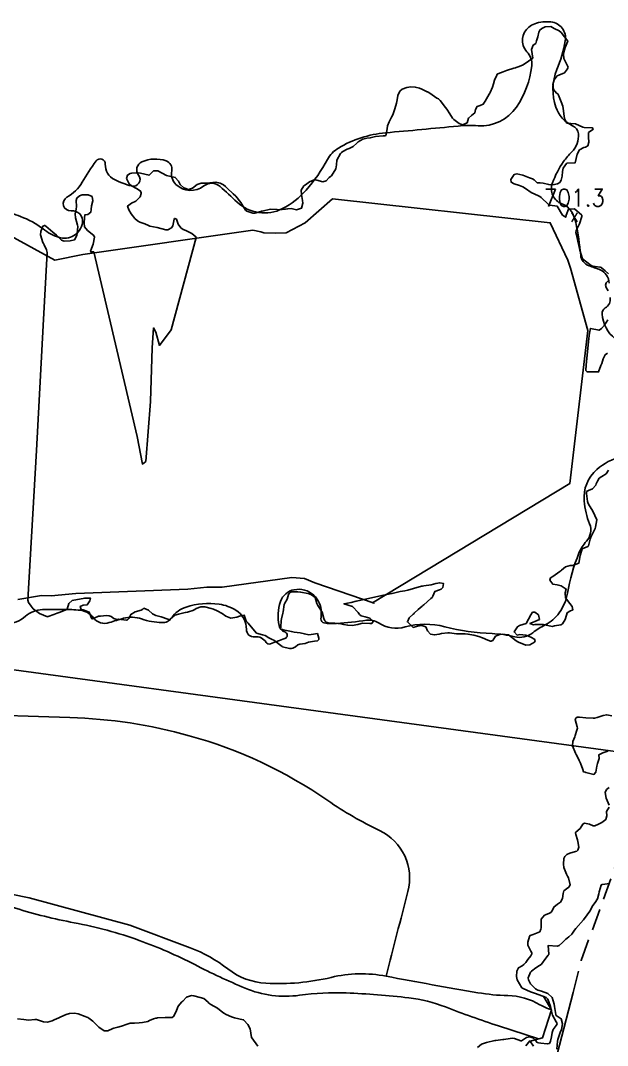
# Model space of a CAD drawing. Header units: metres. Extents: x 298520 to 308411, y 7433745 to 7450750.
# Drawn here: x 304964.2 to 305099.4, y 7437936.9 to 7438172.6 of the extents above; entities that cross this region are included whole.
import ezdxf
from ezdxf.enums import TextEntityAlignment as Align

# ---------------------------------------------------------------- set-up
doc = ezdxf.new("R2010")
doc.units = ezdxf.units.M
doc.header["$LTSCALE"] = 10
doc.linetypes.add('CONTINUO', pattern=[0])
doc.linetypes.add('DASHED', pattern=[0.75, 0.5, -0.25])
for name, color, linetype in [('Area', 45, 'Continuous'), ('Curvas de Nivel 1m', 11, 'Continuous'), ('Hidrografia', 140, 'Continuous'), ('Pontes e viadutos', 190, 'Continuous'), ('Pontos Cotados', 45, 'Continuous'), ('TEXTO', 45, 'Continuous'), ('Vias Primárias', 230, 'Continuous'), ('Vias Secundárias', 230, 'DASHED')]:
    doc.layers.add(name, color=color, linetype=linetype)
doc.styles.add('Style-STANDARD', font='STANDARD.shx')

# ---------------------------------------------------------------- blocks, each defined once
blk = doc.blocks.new('ELVTXT_67')
at = {"layer": 'Pontos Cotados', "linetype": 'Continuous', "style": 'Style-STANDARD'}
for s, height, p in [('701.3', 4, (0, 4)), ('x', 3, (0, 0))]:
    blk.add_text(s, height=height, dxfattribs=at).set_placement(p, align=Align.MIDDLE_CENTER)

msp = doc.modelspace()

# ---------------------------------------------------------------- linework, layer by layer
at = {"layer": 'Area'}
msp.add_polyline3d([(304963.62, 7438039.41, 702.29), (304969.1, 7438040.36, 702.72), (304971.27, 7438040.29, 702.77), (304976.97, 7438040.85, 702.37), (305002.77, 7438041.83, 702.13), (305007.17, 7438042.31, 702.58), (305010.65, 7438042.28, 702.05), (305026.71, 7438044.52, 702.36), (305029.62, 7438044.27, 702.49), (305031.97, 7438043.3, 703.11), (305045.64, 7438038.59, 702.09), (305045.27, 7438038.68, 702.46), (305090.68, 7438066.09, 702.14), (305094.82, 7438101.3, 702.21), (305090.86, 7438115.61, 702.85), (305090.24, 7438117.49, 702.55), (305086.18, 7438126.08, 702.05), (305036.06, 7438131.62, 701.98), (305029.78, 7438126.06, 702.16), (305025.39, 7438123.73, 702.08), (305022.85, 7438123.7, 702.16), (305020.25, 7438123.8, 702.07), (305019.54, 7438124.01, 702.2), (305017.72, 7438124.4, 702.18), (304978.6, 7438118.77, 702.28), (304972.16, 7438117.5, 702.09), (304961.12, 7438123.52, 702.53)], dxfattribs=at)
at = {"layer": 'Curvas de Nivel 1m', "flags": 128}
for points, elevation in [([(305099.6, 7438114.37), (305098.85, 7438114.99), (305097.91, 7438115.76), (305097.7, 7438115.84), (305097.61, 7438115.86), (305095.95, 7438116.1), (305095.62, 7438116.25), (305093.63, 7438117.8), (305093.02, 7438119.81), (305092.75, 7438120.89), (305092.56, 7438121.82), (305092.23, 7438123.3), (305092.08, 7438123.82), (305092.16, 7438124.27), (305092.88, 7438125.81), (305093.48, 7438127.53), (305093.42, 7438127.8), (305091.77, 7438129.26), (305090.4, 7438129.22), (305089.88, 7438127.85), (305089.87, 7438127.73), (305089.75, 7438127.35), (305089, 7438127.86), (305087.78, 7438129.87), (305086.05, 7438130.16), (305085.79, 7438130.28), (305084.1, 7438131.92), (305083.81, 7438132.1), (305083.47, 7438132.26), (305081.82, 7438133.01), (305080.45, 7438133.96), (305079.84, 7438134.36), (305079.14, 7438134.68), (305077.84, 7438135.07), (305077.22, 7438135.38), (305077.08, 7438136), (305077.86, 7438137.18), (305078.5, 7438137.35), (305079.86, 7438137.01), (305081.37, 7438136.45), (305081.86, 7438136.27), (305082.09, 7438136.18), (305082.46, 7438135.94), (305083.19, 7438135.27), (305083.85, 7438135.29), (305084.54, 7438135.22), (305085.84, 7438134.85), (305086.78, 7438134.82), (305087.84, 7438135.04), (305088.37, 7438135.34), (305088.7, 7438135.86), (305088.93, 7438136.79), (305089.01, 7438137.86), (305089.13, 7438138.61), (305089.9, 7438139.71), (305090, 7438139.75), (305091.9, 7438139.83), (305092.36, 7438141.82), (305092.9, 7438142.85), (305093.95, 7438143.39), (305094.28, 7438143.46), (305094.84, 7438143.79), (305095.1, 7438144.65), (305094.98, 7438145.79), (305094.96, 7438146.81), (305095.99, 7438147.52), (305096.04, 7438147.78), (305095.99, 7438147.85), (305095.86, 7438147.91), (305094, 7438148), (305093.7, 7438148.1), (305092.01, 7438148.85), (305090.92, 7438148.93), (305090.01, 7438149), (305089.54, 7438149.85), (305089.39, 7438150.49), (305089.24, 7438151.86), (305089.05, 7438152.86), (305088.73, 7438153.86), (305088.09, 7438155.41), (305087.92, 7438155.7), (305087.65, 7438155.88), (305086.94, 7438156.72), (305086.81, 7438157.89), (305087.05, 7438158.96), (305087.81, 7438159.88), (305088.14, 7438160.02), (305089.44, 7438160.56), (305090.16, 7438161.45), (305090.26, 7438161.75), (305090.27, 7438161.85), (305090.17, 7438162.21), (305089.33, 7438163.86), (305089.2, 7438164.86), (305089.47, 7438165.86), (305089.65, 7438166.42), (305090.23, 7438167.85), (305088.67, 7438169.87), (305088.27, 7438170.19), (305087.11, 7438170.73), (305086.28, 7438171.22), (305085.02, 7438171.17), (305084.27, 7438170.77), (305083.78, 7438170.41), (305083.56, 7438169.93), (305083.33, 7438168.85), (305083.05, 7438167.93), (305082.84, 7438167.32), (305082.22, 7438166.94), (305081.88, 7438165.95), (305082.18, 7438163.94), (305080.17, 7438162.53), (305079.8, 7438162.34), (305078.83, 7438161.98), (305078.34, 7438161.81), (305078.16, 7438161.74), (305077.78, 7438161.62), (305076.15, 7438161.12), (305075.35, 7438160.83), (305074.15, 7438160.34), (305073.97, 7438160.22), (305073.86, 7438160.04), (305073.33, 7438158.84), (305073.14, 7438158.05), (305072.91, 7438157.25), (305072.39, 7438156.06), (305072.28, 7438155.87), (305072.09, 7438155.66), (305071.17, 7438154.07), (305070.78, 7438153.36), (305070.06, 7438153.02), (305069.36, 7438152.79), (305069, 7438152.1), (305068.79, 7438151.35), (305068.03, 7438150.78), (305067.36, 7438150.12), (305067.03, 7438149.1), (305066, 7438148.64), (305065.25, 7438148.9), (305064.02, 7438149.8), (305063.71, 7438150.16), (305063.06, 7438151.14), (305062.38, 7438152.18), (305062.05, 7438152.6), (305060.81, 7438154.2), (305060.43, 7438154.56), (305060.08, 7438154.75), (305058.45, 7438155.87), (305058.09, 7438156.13), (305058.03, 7438156.16), (305057.87, 7438156.23), (305056.65, 7438156.81), (305056.1, 7438157.02), (305055.09, 7438157.28), (305054.1, 7438157.38), (305053.17, 7438157.22), (305052.1, 7438156.79), (305051.54, 7438156.31), (305051.13, 7438155.36), (305050.93, 7438154.32), (305050.79, 7438153.59), (305050.44, 7438152.32), (305050.03, 7438151.1), (305049.8, 7438150.56), (305049.67, 7438150.33), (305049.07, 7438149.28), (305048.74, 7438148.34), (305048.67, 7438147.66), (305048.4, 7438146.35), (305048.24, 7438146.08), (305047.97, 7438146.04), (305047.72, 7438146.1), (305045.97, 7438145.95), (305044.75, 7438145.6), (305043.96, 7438145.53), (305043.03, 7438145.34), (305041.96, 7438144.72), (305041.64, 7438144.42), (305040.78, 7438143.59), (305039.93, 7438143.14), (305039.42, 7438142.97), (305038.41, 7438142.47), (305038.13, 7438142.26), (305037.92, 7438142.04), (305037.06, 7438140.48), (305036.98, 7438139.39), (305036.86, 7438138.49), (305035.86, 7438136.89), (305035.63, 7438136.73), (305035.27, 7438136.51), (305034.62, 7438135.73), (305033.84, 7438135.5), (305032.49, 7438135.89), (305031.85, 7438135.92), (305030.77, 7438135.49), (305029.84, 7438134.84), (305029.68, 7438134.73), (305029.47, 7438134.57), (305028.86, 7438133.54), (305028.96, 7438132.58), (305029.19, 7438131.17), (305029.21, 7438130.58), (305028.92, 7438129.43), (305027.77, 7438129.08), (305026.52, 7438129.36), (305025.77, 7438129.31), (305025.19, 7438129.2), (305023.77, 7438129.08), (305023.31, 7438129.1), (305021.77, 7438129.17), (305019.85, 7438128.78), (305019.76, 7438128.75), (305019.71, 7438128.74), (305019.54, 7438128.69), (305018.18, 7438128.28), (305017.76, 7438128.29), (305016.35, 7438128.73), (305016.01, 7438128.98), (305015.77, 7438129.35), (305014.97, 7438130.75), (305013.8, 7438132.19), (305013.19, 7438132.77), (305011.82, 7438134.02), (305011.45, 7438134.41), (305010.96, 7438134.79), (305010.19, 7438135.16), (305009.84, 7438135.3), (305009.22, 7438135.43), (305007.84, 7438135.23), (305007.48, 7438135.19), (305005.84, 7438135.17), (305004.9, 7438134.86), (305003.82, 7438134.04), (305002.95, 7438133.75), (305001.82, 7438134.11), (305001, 7438134.91), (305000.58, 7438135.66), (304999.85, 7438136.52), (304997.85, 7438136.95), (304995.87, 7438138), (304994.84, 7438138.01), (304993.85, 7438137), (304991.86, 7438137.52), (304991.34, 7438137.54), (304989.86, 7438137.51), (304989.48, 7438137.43), (304988.89, 7438137.06), (304988.68, 7438136.23), (304989.25, 7438135.06), (304989.83, 7438134.55), (304990.91, 7438133.94), (304991.81, 7438133.46), (304992.03, 7438133.02), (304992.04, 7438132.78), (304991.79, 7438132.07), (304990.78, 7438131.04), (304989.78, 7438130.57), (304988.9, 7438129.93), (304989.19, 7438129.06), (304989.75, 7438128.13), (304990.57, 7438127.04), (304991.2, 7438126.5), (304991.73, 7438126.25), (304992.89, 7438125.84), (304993.72, 7438125.46), (304994.05, 7438125.33), (304995.71, 7438124.97), (304997.7, 7438124.42), (304998.16, 7438124.49), (304998.99, 7438124.94), (304999.3, 7438125.35), (304999.62, 7438126.93), (304999.65, 7438127.02), (304999.74, 7438127.08), (305000.12, 7438126.92), (305000.55, 7438125.75), (305001.16, 7438124.91), (305001.71, 7438124.57), (305002.33, 7438124.27), (305003.69, 7438123.61), (305004.61, 7438122.87), (305004.66, 7438122.7), (304998.93, 7438101.42), (304996.27, 7438097.89), (304995.43, 7438100.95), (304994.87, 7438101.89), (304994.56, 7438097.29), (304994.13, 7438084.99), (304993.07, 7438071.21), (304992.32, 7438070.57), (304991.13, 7438076.89), (304981.1, 7438119.39), (304980.85, 7438119.4), (304980.56, 7438119.39), (304980.41, 7438119.42), (304980.39, 7438119.53), (304980.62, 7438120.13), (304980.95, 7438121.15), (304981.28, 7438122.75), (304981.09, 7438123.15), (304979.7, 7438124.27), (304978.96, 7438125.18), (304978.93, 7438125.97), (304978.95, 7438127.18), (304979.04, 7438127.88), (304979.75, 7438128), (304980.41, 7438128.51), (304980.49, 7438129.16), (304980.59, 7438129.98), (304980.88, 7438131.15), (304980.73, 7438132.1), (304979.8, 7438132.54), (304978.44, 7438132.53), (304977.79, 7438132.28), (304977.21, 7438131.77), (304977.06, 7438131.2), (304977.17, 7438129.8), (304977.09, 7438129.2), (304976.84, 7438128.1), (304976.91, 7438127.2), (304977.35, 7438125.56), (304977.41, 7438125.19), (304977.29, 7438123.59), (304977.22, 7438123.19), (304976.71, 7438122.16), (304975.67, 7438121.93), (304974.32, 7438121.88), (304973.67, 7438122.1), (304972.5, 7438123.25), (304971.69, 7438123.9), (304970.06, 7438125.28), (304969.85, 7438125.43), (304969.71, 7438125.43), (304969.6, 7438125.4), (304969.42, 7438125.29), (304968.93, 7438124.06), (304968.87, 7438123.3), (304969.4, 7438121.56), (304969.52, 7438121.29), (304969.66, 7438121.01), (304970.23, 7438119.86), (304970.35, 7438119.28), (304969.44, 7438102.46), (304967.96, 7438073.74), (304965.96, 7438039.32), (304966.09, 7438038.73), (304966.67, 7438037.93), (304967.19, 7438037.3), (304968.65, 7438036.19), (304970.42, 7438035.48), (304970.64, 7438035.49), (304971.9, 7438036), (304972.65, 7438036.27), (304973.36, 7438036.52), (304974.65, 7438037.03), (304974.97, 7438037.22), (304975.39, 7438038.49), (304976.14, 7438039.2), (304979.02, 7438039.75), (304980.38, 7438039.71), (304980.24, 7438039.15), (304979.6, 7438038.22), (304978.67, 7438038.13), (304978, 7438037.84), (304978.22, 7438037.17), (304978.65, 7438037.03), (304980.05, 7438036.56), (304980.59, 7438035.14), (304980.59, 7438035.1), (304980.63, 7438035.02), (304980.75, 7438035.02), (304981.23, 7438035.13), (304982.18, 7438035.58), (304982.64, 7438035.63), (304984, 7438035.75), (304984.64, 7438035.7), (304985.08, 7438035.53), (304985.76, 7438035.08), (304986.39, 7438034.84), (304986.63, 7438034.87), (304986.82, 7438034.88), (304988.63, 7438034.72), (304988.91, 7438034.77), (304989.18, 7438035.04), (304989.67, 7438036.01), (304990.65, 7438036.62), (304992.01, 7438037.01), (304992.42, 7438037.24), (304992.66, 7438037.43), (304993.73, 7438036.99), (304994.64, 7438036.15), (304995.4, 7438035.72), (304996.64, 7438035.46), (304998.19, 7438034.93), (304998.63, 7438034.71), (304998.68, 7438034.88), (304998.7, 7438034.93), (304999.74, 7438035.82), (305000.64, 7438036.03), (305002.17, 7438036.41), (305002.65, 7438036.55), (305002.92, 7438036.6), (305003.92, 7438036.87), (305004.38, 7438037.14), (305004.66, 7438037.33), (305005.76, 7438037.75), (305006.67, 7438037.73), (305008.1, 7438037.38), (305008.66, 7438037.19), (305009.52, 7438036.8), (305010.65, 7438036.18), (305011.5, 7438035.63), (305012.64, 7438035.16), (305014.04, 7438035.35), (305014.64, 7438035.63), (305015.74, 7438035.82), (305016.1, 7438034.72), (305016.3, 7438034.39), (305016.63, 7438034.03), (305017.72, 7438032.7), (305018.6, 7438031.68), (305019.96, 7438031.3), (305020.59, 7438031.15), (305021.42, 7438030.66), (305022.2, 7438030.27), (305022.58, 7438030.05), (305024.46, 7438028.62), (305024.56, 7438028.58), (305026.13, 7438028.17), (305026.56, 7438028.14), (305026.92, 7438028.22), (305027.51, 7438028.58), (305028.1, 7438029.04), (305028.57, 7438029.17), (305029.78, 7438029.35), (305030.57, 7438029.59), (305031.93, 7438029.88), (305032.58, 7438029.94), (305032.88, 7438030.22), (305032.88, 7438030.52), (305032.6, 7438031.6), (305031.68, 7438031.45), (305030.59, 7438031.35), (305029.61, 7438031.54), (305028.6, 7438031.77), (305027.22, 7438031.96), (305026.6, 7438032.05), (305024.74, 7438032.49), (305024.61, 7438032.52), (305024.08, 7438032.63), (305024.14, 7438033.1), (305024.25, 7438034.62), (305024.29, 7438034.97), (305024.65, 7438036.29), (305024.7, 7438036.62), (305024.97, 7438038.32), (305025.09, 7438038.61), (305025.62, 7438039.53), (305025.91, 7438040.6), (305026.25, 7438041.06), (305026.71, 7438041.17), (305028.07, 7438041.22), (305028.71, 7438041.16), (305030.47, 7438040.79), (305030.71, 7438040.72), (305031.26, 7438040.54), (305032.06, 7438039.89), (305032.49, 7438038.52), (305032.68, 7438038.04), (305033.66, 7438036.51), (305034.05, 7438035.09), (305034.27, 7438034.5), (305034.63, 7438034.21), (305035.03, 7438034.1), (305036.63, 7438034.02), (305038, 7438033.83), (305038.63, 7438033.68), (305039.56, 7438033.5), (305040.62, 7438033.46), (305041.92, 7438033.7), (305042.63, 7438033.92), (305043.03, 7438034), (305044.63, 7438033.94), (305045.09, 7438033.92), (305045.41, 7438034.37), (305044.64, 7438035.13), (305043.57, 7438035.46), (305042.65, 7438035.67), (305042.24, 7438036), (305041.99, 7438036.41), (305040.67, 7438037.82), (305038.68, 7438038.45), (305040.39, 7438038.73), (305041.49, 7438039.02), (305042.25, 7438039.22), (305047.42, 7438040.35), (305049.36, 7438040.75), (305049.77, 7438040.84), (305051.67, 7438041.25), (305052.72, 7438041.45), (305053.39, 7438041.6), (305054.73, 7438041.96), (305054.97, 7438042.02), (305055.76, 7438042.25), (305056.51, 7438042.47), (305056.74, 7438042.51), (305057.07, 7438042.57), (305058.74, 7438042.83), (305059.85, 7438043.09), (305060.74, 7438043.29), (305061.64, 7438043.08), (305061.42, 7438042.18), (305061.1, 7438041.81), (305060.72, 7438041.64), (305059.61, 7438041.31), (305059.15, 7438040.21), (305058.97, 7438039.93), (305058.7, 7438039.7), (305057.05, 7438038.23), (305056.86, 7438038.06), (305056.68, 7438037.9), (305055.8, 7438037.12), (305054.87, 7438036.26), (305054.75, 7438036.16), (305054.65, 7438036.07), (305053.69, 7438035.23), (305053.31, 7438034.27), (305054.62, 7438033.01), (305055.59, 7438033.28), (305056.63, 7438033.48), (305057.53, 7438033.14), (305057.9, 7438032.22), (305058.6, 7438031.47), (305059.52, 7438031.28), (305060.6, 7438031.5), (305061.17, 7438031.62), (305062.61, 7438031.78), (305062.99, 7438031.77), (305064.6, 7438031.58), (305065.18, 7438031.56), (305066.6, 7438031.54), (305067.23, 7438031.48), (305068.6, 7438031.22), (305069.75, 7438030.93), (305070.59, 7438030.66), (305071.84, 7438030.05), (305072.4, 7438029.86), (305072.58, 7438029.87), (305072.72, 7438029.9), (305072.94, 7438030.04), (305073.61, 7438031.01), (305074.6, 7438031.4), (305075.12, 7438031.5), (305076.6, 7438031.35), (305078.35, 7438029.97), (305078.47, 7438029.86), (305078.58, 7438029.8), (305078.88, 7438029.66), (305080.57, 7438028.97), (305081.52, 7438028.99), (305082.58, 7438029.64), (305082.68, 7438029.93), (305082.59, 7438030.28), (305081.75, 7438030.79), (305080.6, 7438031.23), (305079.21, 7438031.36), (305078.6, 7438031.25), (305077.86, 7438031.98), (305078.62, 7438033.17), (305079.14, 7438033.46), (305080.63, 7438033.95), (305081.7, 7438035.93), (305082.1, 7438036.49), (305082.66, 7438036.54), (305083.46, 7438035.91), (305083.69, 7438034.86), (305082.64, 7438034.4), (305081.52, 7438033.94), (305082.34, 7438033.64), (305082.63, 7438033.66), (305082.85, 7438033.7), (305084.63, 7438033.65), (305084.94, 7438033.58), (305086.62, 7438033.24), (305087.13, 7438033.37), (305088.63, 7438033.64), (305088.8, 7438033.68), (305088.99, 7438033.85), (305089.65, 7438034.83), (305089.96, 7438035.84), (305090.09, 7438036.4), (305090.67, 7438036.74), (305091.42, 7438037.07), (305091.21, 7438037.82), (305090.69, 7438038.5), (305089.66, 7438039.84), (305089.58, 7438040.97), (305089.88, 7438041.84), (305088.73, 7438042.56), (305087.8, 7438042.8), (305086.74, 7438043), (305086.1, 7438043.89), (305086.25, 7438044.39), (305086.76, 7438044.73), (305088.4, 7438045.86), (305088.6, 7438046.03), (305088.78, 7438046.22), (305089.67, 7438046.96), (305090.79, 7438047.27), (305091.34, 7438047.28), (305092.8, 7438047.8), (305093.09, 7438049.52), (305093.13, 7438049.8), (305093.54, 7438051.08), (305094.84, 7438051.63), (305094.93, 7438051.7), (305094.96, 7438051.78), (305095.34, 7438053.3), (305095.51, 7438053.77), (305095.95, 7438054.7), (305096.52, 7438055.76), (305096.62, 7438056.04), (305096.92, 7438057.76), (305096, 7438059.77), (305094.96, 7438061.4), (305094.81, 7438061.78), (305094.78, 7438061.97), (305094.49, 7438063.78), (305094.54, 7438064.25), (305095, 7438064.54), (305095.91, 7438064.87), (305096.68, 7438065.76), (305096.77, 7438066.01), (305097.03, 7438066.65), (305097.47, 7438067.32), (305098.05, 7438067.74), (305099.05, 7438068.36), (305099.62, 7438069.16)], 702), ([(305099.55, 7438110.4), (305099.05, 7438111.23), (305098.92, 7438111.74), (305099.03, 7438112.28), (305099.58, 7438112.8)], 702), ([(305099.38, 7438096.06), (305098.84, 7438095.74), (305098.36, 7438094.75), (305098.02, 7438093.75), (305097.85, 7438093.25), (305097.32, 7438091.76), (305095.32, 7438091.78), (305094.66, 7438091.79), (305094.4, 7438092.08), (305094.46, 7438093.38), (305095.08, 7438099.44), (305095.2, 7438100.71), (305095.44, 7438101.78), (305097.44, 7438101.36), (305097.99, 7438101.75), (305098.65, 7438102.55), (305099.47, 7438103.73)], 702), ([(305099.43, 7438004.57), (305098.28, 7438004.19), (305097.4, 7438003.74), (305097.41, 7438002.89), (305097.07, 7438001.75), (305096.89, 7438001.1), (305096.65, 7437999.75), (305096.22, 7437999.22), (305094.37, 7437999.63), (305094.22, 7437999.7), (305094.16, 7437999.72), (305093.85, 7437999.79), (305093.65, 7438000.37), (305093.13, 7438001.8), (305092.85, 7438002.39), (305092.27, 7438003.53), (305092.13, 7438003.81), (305091.99, 7438004.1), (305091.29, 7438005.82), (305091.35, 7438006.78), (305091.81, 7438007.82), (305091.95, 7438008.19), (305092.34, 7438009.37), (305092.42, 7438009.81), (305092.35, 7438010.17), (305091.94, 7438011.81), (305092.07, 7438012.12), (305092.38, 7438012.34), (305092.91, 7438012.34), (305094.38, 7438012.25), (305096.03, 7438012.11), (305096.38, 7438012.12), (305096.95, 7438012.32), (305098.38, 7438012.74), (305099.17, 7438012.93), (305100.38, 7438012.66)], 703), ([(305099.74, 7437992.11), (305099.06, 7437993.72), (305098.81, 7437995.08), (305099.16, 7437995.72), (305099.71, 7437996.18)], 703), ([(305069.47, 7437936.4), (305070.33, 7437937.2), (305071.48, 7437937.53), (305073.44, 7437937.98), (305073.48, 7437937.99), (305073.5, 7437938), (305073.63, 7437938.02), (305075.27, 7437938.22), (305075.49, 7437938.24), (305076.99, 7437938.48), (305077.49, 7437938.54), (305077.98, 7437938.47), (305079.38, 7437937.95), (305079.46, 7437937.92), (305079.48, 7437937.92), (305079.5, 7437937.93), (305079.53, 7437937.95), (305080.7, 7437938.73), (305081.49, 7437938.85), (305082.2, 7437938.63), (305082.86, 7437937.91), (305083.14, 7437937.57), (305083.48, 7437937.45), (305083.98, 7437937.39), (305085.48, 7437937.24), (305085.99, 7437937.36), (305086.27, 7437937.87), (305086.5, 7437938.87), (305086.65, 7437939.87), (305086.85, 7437940.53), (305087.53, 7437941.43), (305087.72, 7437941.67), (305087.77, 7437941.86), (305087.72, 7437942.04), (305087.54, 7437942.29), (305086.69, 7437943.87), (305086.38, 7437945.06), (305086.21, 7437945.87), (305085.6, 7437947.49), (305085.21, 7437947.88), (305083.61, 7437948.51), (305082.56, 7437948.87), (305081.62, 7437949.22), (305079.92, 7437949.95), (305079.63, 7437950.15), (305078.6, 7437951.97), (305078.42, 7437952.73), (305078.47, 7437953.97), (305078.88, 7437954.76), (305079.69, 7437955.22), (305080.14, 7437955.5), (305080.59, 7437955.94), (305081.03, 7437956.61), (305081.72, 7437957.49), (305081.94, 7437957.93), (305081.94, 7437958.14), (305081.73, 7437958.53), (305081.03, 7437959.94), (305081.05, 7437960.64), (305081.42, 7437961.93), (305081.55, 7437962.16), (305081.78, 7437962.25), (305082.27, 7437962.41), (305083.78, 7437963.03), (305084.05, 7437963.64), (305084.07, 7437963.9), (305084.07, 7437965.64), (305084.13, 7437965.9), (305084.89, 7437966.82), (305085.83, 7437967.24), (305086.28, 7437967.44), (305086.6, 7437967.87), (305087.04, 7437968.68), (305087.86, 7437969.4), (305088.52, 7437969.85), (305089.03, 7437970.69), (305089.15, 7437971.84), (305089.33, 7437972.4), (305089.9, 7437972.88), (305090.46, 7437973.27), (305090.77, 7437973.82), (305090.36, 7437975.39), (305090.16, 7437975.83), (305089.94, 7437976.27), (305089.33, 7437977.84), (305089.24, 7437978.57), (305089.31, 7437979.84), (305089.52, 7437980.3), (305090, 7437980.76), (305090.69, 7437981.13), (305092.01, 7437981.47), (305092.28, 7437981.54), (305092.56, 7437981.8), (305092.73, 7437982.51), (305092.56, 7437983.8), (305092.42, 7437984.19), (305092.05, 7437985.42), (305091.99, 7437985.81), (305092.01, 7437985.86), (305092.05, 7437985.9), (305093.08, 7437986.79), (305093.71, 7437987.79), (305094.09, 7437987.99), (305095.2, 7437987.77), (305096.08, 7437987.38), (305096.47, 7437987.37), (305097.26, 7437987.74), (305098.09, 7437988.14), (305098.96, 7437988.86), (305099.18, 7437989.72), (305099.16, 7437990.68), (305099.74, 7437991.71)], 703), ([(305087.67, 7437936.06), (305087.84, 7437937.85), (305087.9, 7437938.26), (305088.45, 7437939.85), (305088.78, 7437940.57), (305089.02, 7437941.84), (305088.71, 7437943.01), (305087.55, 7437943.77), (305087.47, 7437943.86), (305087.45, 7437943.97), (305087.14, 7437945.86), (305087.05, 7437946.4), (305086.59, 7437947.87), (305085.61, 7437948.86), (305084.14, 7437949.38), (305083.62, 7437949.52), (305083.34, 7437949.62), (305082.78, 7437949.91), (305081.64, 7437951.08), (305081.15, 7437951.94), (305081.13, 7437952.46), (305081.67, 7437953.72), (305081.85, 7437953.93), (305082.88, 7437954.71), (305083.69, 7437955.28), (305084.06, 7437955.53), (305084.41, 7437955.89), (305084.93, 7437956.66), (305085.72, 7437957.67), (305085.82, 7437957.78), (305085.88, 7437957.88), (305085.74, 7437959.88), (305087.74, 7437959.7), (305088.21, 7437959.85), (305089.01, 7437960.58), (305089.77, 7437961.32), (305090.04, 7437961.56), (305090.43, 7437961.82), (305091.16, 7437962.44), (305091.79, 7437963.4), (305092.05, 7437963.81), (305093.81, 7437965.78), (305094.68, 7437966.92), (305095.3, 7437967.77), (305095.49, 7437968.12), (305095.85, 7437968.85), (305096.23, 7437969.39), (305096.56, 7437969.75), (305097.05, 7437970.58), (305097.33, 7437971.75), (305097.45, 7437972.2), (305097.88, 7437973.74), (305097.91, 7437973.8), (305098.1, 7437973.92), (305099.92, 7437974.15)], 704), ([(304963.53, 7437942.96), (304965.03, 7437942.82), (304965.53, 7437942.76), (304966.12, 7437942.71), (304967.53, 7437942.88), (304967.95, 7437942.87), (304969.52, 7437942.33), (304970.49, 7437942.22), (304971.53, 7437942.52), (304972.01, 7437942.76), (304973.03, 7437943.23), (304973.38, 7437943.37), (304973.54, 7437943.45), (304974.72, 7437944.03), (304975.54, 7437944.2), (304976.64, 7437944.28), (304977.54, 7437944.17), (304979.12, 7437943.57), (304979.54, 7437943.41), (304979.72, 7437943.33), (304979.99, 7437943.14), (304980.86, 7437942.47), (304981.52, 7437941.86), (304982.25, 7437941.11), (304983.5, 7437940.21), (304984.37, 7437940.23), (304985.51, 7437940.76), (304985.74, 7437940.84), (304986.63, 7437941.06), (304987.52, 7437941.32), (304988.76, 7437941.8), (304989.52, 7437942), (304990.52, 7437942.02), (304991.52, 7437942.07), (304992.34, 7437942.18), (304993.53, 7437942.41), (304993.93, 7437942.58), (304994.87, 7437942.97), (304995.36, 7437943.14), (304995.54, 7437943.17), (304995.77, 7437943.19), (304997.54, 7437943.29), (304999.12, 7437943.33), (304999.54, 7437943.58), (305000.13, 7437944.9), (305000.54, 7437945.92), (305001.41, 7437946.88), (305001.58, 7437947.07), (305002.46, 7437948.01), (305003.6, 7437948.39), (305004.16, 7437948.3), (305005.59, 7437947.92), (305006.45, 7437947.68), (305007.42, 7437946.81), (305007.58, 7437946.63), (305008.05, 7437946.33), (305009.56, 7437945.46), (305010.47, 7437944.78), (305011.07, 7437944.29), (305011.55, 7437944), (305012.83, 7437943.46), (305013.54, 7437943.23), (305015.46, 7437942.79), (305015.53, 7437942.79), (305015.59, 7437942.78), (305015.64, 7437942.72), (305016.55, 7437941.73), (305017.13, 7437940.7), (305017.43, 7437938.74), (305017.44, 7437938.69), (305017.44, 7437938.65), (305017.48, 7437938.6), (305018.89, 7437936.68)], 703), ([(305080.59, 7437936.82), (305081.48, 7437937.93), (305082.31, 7437936.75)], 704)]:
    msp.add_lwpolyline(points, dxfattribs=dict(at, elevation=elevation))
at = {"layer": 'Hidrografia'}
for points, elevation in [([(305099.71, 7438112.19, 0.305292), (305097.65, 7438115.25, 0.012908), (305095.12, 7438116.2, -0.294303), (305093.19, 7438118.66, 0.02881), (305092.06, 7438126.11, 0.074092), (305091.19, 7438128.44, 0.181333), (305088.86, 7438130.43, -0.41812), (305086.67, 7438135.23, -0.060998), (305089.26, 7438140.16, -0.04902), (305091.13, 7438142.36, 0.229812), (305092.66, 7438146.54, 0.265781), (305091.33, 7438148.4, -0.205612), (305087.46, 7438152.68, -0.18165), (305087.72, 7438161.31, 0.053338), (305089.64, 7438167.91, 0.437192), (305086.34, 7438172.28, 0.105213), (305082.6, 7438171.86, 0.40279), (305079.97, 7438166.85, 0.122658), (305080.81, 7438165.41, -0.22368), (305081.92, 7438162.17, -0.123159), (305078.39, 7438152.67, -0.265555), (305069.57, 7438148.4, 0.041386), (305064.96, 7438148.33, -0.002163), (305048.26, 7438146.77, 0.112689), (305037.41, 7438143.26, 0.135013), (305034.91, 7438140.65, -0.054931), (305030, 7438133.57, -0.096859), (305024.55, 7438129.33, -0.316663), (305014.09, 7438130.85, 0.008328), (305010.17, 7438134.44, 0.362372), (305006.46, 7438134.55, -0.374502), (305000.03, 7438134.88, -0.256497), (304999.05, 7438138.03, 0.376764), (304997.75, 7438140.32, 0.186944), (304992.19, 7438140.1, 0.493434), (304991.42, 7438137.05, -0.721469), (304989.79, 7438134.55, -0.048914), (304985.88, 7438136, -0.298137), (304983.76, 7438139.55, 0.737997), (304981.64, 7438140.3, 0.030477), (304978.43, 7438135.39, -0.139859), (304974.94, 7438131.97, 0.816607), (304975.9, 7438128.83, -0.486097), (304978.5, 7438126.1, -0.468065), (304973.02, 7438122.74, -0.084495), (304969.47, 7438124.65, 0.078996), (304964.27, 7438127.52, -0.00149), (304959.96, 7438129.09, 0.008911)], 702.1), ([(305101.11, 7438099.41, -0.207908), (305098.12, 7438105.08, -0.287101), (305098.85, 7438106.48, 0.309636), (305099.98, 7438108.87, -0.039494)], 702.1), ([(304961, 7438033.85, 0.174274), (304965.39, 7438035.57, -0.176105), (304969.31, 7438037.1, -0.004399), (304974.1, 7438037.17, -0.028356), (304977.96, 7438036.97, -0.205629), (304981.02, 7438035.24, 0.320379), (304984.68, 7438034.11, -0.011972), (304987.94, 7438035.11, -0.153425), (304992.13, 7438034.97, 0.076354), (304996.79, 7438034.11, 0.252427), (304999.05, 7438035.24, -0.162008), (305002.38, 7438037.7, -0.114427), (305009.96, 7438038.36, -0.103578), (305013.84, 7438036.96, -0.264758), (305016.24, 7438032.57, 0.457608), (305018.17, 7438030.85, -0.298908), (305020.76, 7438029.58, 0.372061), (305021.76, 7438029.25, -0.022914), (305025.08, 7438030.45, 0.737911), (305025.08, 7438031.97, -0.273016), (305023.75, 7438033.44, -0.133646), (305024.09, 7438038.97, -0.270306), (305027.21, 7438041.69, -0.234603), (305031.74, 7438040.43, -0.21433), (305033.47, 7438036.51, -0.01503), (305033.41, 7438034.98, 0.384044), (305034.14, 7438034.05, 0.062353), (305037, 7438033.92, 0.013563), (305043.92, 7438034.65, -0.175871), (305046.65, 7438034.05, 0.209574), (305052.77, 7438033.12, -0.128403), (305061.9, 7438033.18, 0.051717), (305072.81, 7438031.59, -0.049118), (305078, 7438030.86, 0.232313), (305082.19, 7438031.79, -0.052152), (305084.98, 7438033.58, 0.121336), (305088.24, 7438036.37, 0.112462), (305090.13, 7438040.86, -0.053652), (305092.79, 7438050.1, -0.089251), (305094.52, 7438052.82, 0.288784), (305095.25, 7438056.81, -0.073262), (305093.99, 7438062.09, -0.240651), (305096.91, 7438069.33, -0.111042), (305102.51, 7438072.34, 0.330558)], 702.1), ([(304951.52, 7438013.06), (304975.59, 7438012.3, -0.059999), (305003.1, 7438008.12, -0.083521), (305034.96, 7437993.21, 0.039975), (305046.88, 7437986.32, -0.360062), (305053.42, 7437972.25, 0.001894), (305048.41, 7437952.81, 0.346991)], 702.75), ([(304943.21, 7437975.47), (304966.24, 7437970.8), (304989.43, 7437964.57), (305003.3, 7437959.34, -0.075331), (305011.99, 7437954.47, 0.152374), (305020.74, 7437951.18, 0.07299), (305035.72, 7437952.52, -0.10624), (305048.41, 7437952.81, 0.005099), (305069.54, 7437949, 0.037007), (305076.42, 7437948.35, -0.129582), (305083.82, 7437946.24, 0.056957), (305086.44, 7437945.07, -1.28548)], 702.93)]:
    msp.add_lwpolyline(points, format="xyb", dxfattribs=dict(at, elevation=elevation))
msp.add_lwpolyline([(305083.46, 7437938.39), (305074.25, 7437941.38, -0.014743), (305062.09, 7437945.72, 0.064042), (305053.63, 7437947.83, 0.019903), (305039.2, 7437948.95, 0.043265), (305028.5, 7437948.42, -0.133643), (305015.94, 7437950.06, -0.020444), (305004.36, 7437955.46, 0.033229), (304991.56, 7437961.04, 0.040154), (304976.59, 7437965.1, -0.02938), (304963.08, 7437968.44, 0.041597), (304950.63, 7437971.2, -0.086554), (304942.8, 7437973.69, 5.388103)], format="xyb", dxfattribs=at)
at = {"layer": 'Pontes e viadutos'}
msp.add_lwpolyline([(305084.53, 7437948.29), (305086.44, 7437945.07), (305084.42, 7437938.66), (305081.36, 7437937.8)], dxfattribs=at)
at = {"layer": 'TEXTO', "linetype": 'CONTINUO'}
msp.add_polyline3d([(304941.17, 7438026.14, 0), (305153.76, 7437997.38, 0)], dxfattribs=at)
at = {"layer": 'Vias Primárias'}
msp.add_lwpolyline([(305085.73, 7437926.17), (305086.71, 7437930.71), (305091.43, 7437949.09)], dxfattribs=at)
at = {"layer": 'Vias Secundárias'}
msp.add_lwpolyline([(305091.43, 7437949.09), (305093.32, 7437956.43), (305105.54, 7437990.1), (305117.34, 7438014.29), (305124.24, 7438030.7), (305127.11, 7438040.74), (305128.12, 7438056.15), (305128.26, 7438074.23), (305124.09, 7438127.85), (305120.79, 7438170.71), (305118.34, 7438199.78), (305117.19, 7438217.81, 0.013873), (305115.89, 7438231.87, 0.04849), (305113.31, 7438243.64, 0.058554), (305106.98, 7438257.42), (305097.55, 7438276.21), (305087.01, 7438295.03), (305079.74, 7438307.19), (305064.46, 7438328.49), (305041.36, 7438356.02), (305023.71, 7438378.77), (305008.42, 7438395.44)], format="xyb", dxfattribs=at)

# ---------------------------------------------------------------- block references
at = {"layer": 'Pontos Cotados', "linetype": 'Continuous'}
msp.add_blockref('ELVTXT_67', (305091.75, 7438127.83, 701.32), dxfattribs=at)

doc.saveas('drawing.dxf')
